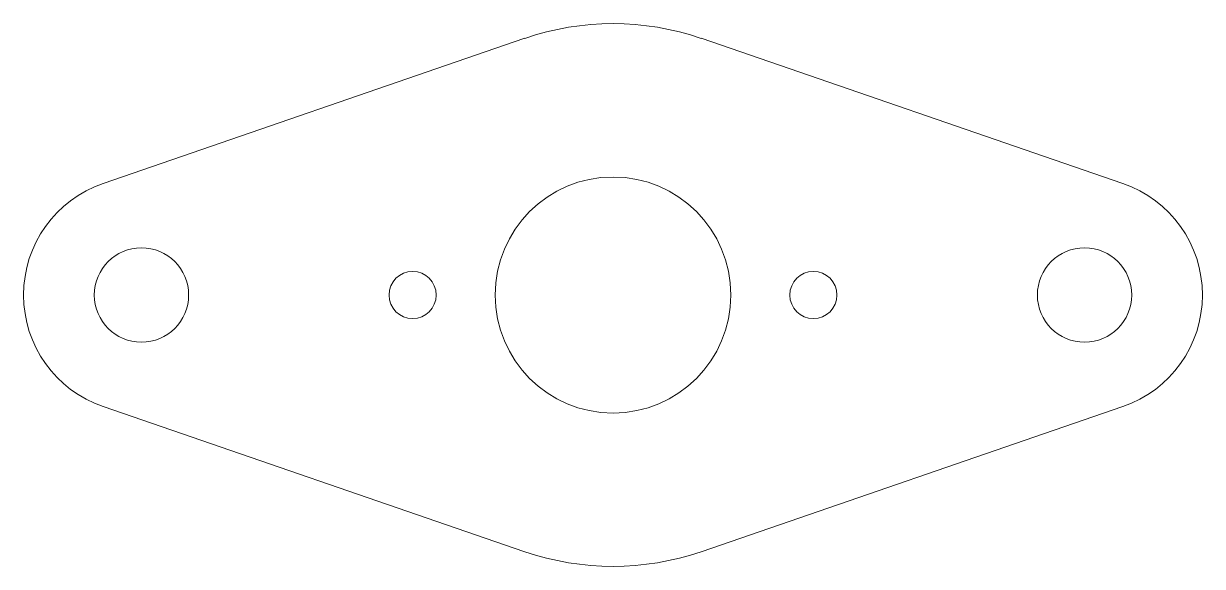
# Model space of a CAD drawing. Header units: millimetres. Extents: x 2.7 to 52.7, y 4.3 to 27.3.
import ezdxf

# ---------------------------------------------------------------- set-up
doc = ezdxf.new("R2010")
doc.units = ezdxf.units.MM

msp = doc.modelspace()

# ---------------------------------------------------------------- linework, layer by layer
at = {"color": 7, "linetype": 'Continuous', "lineweight": 15}
for p, q in [((24.004, 26.635), (6.117, 20.488)), ((49.367, 20.488), (31.479, 26.635)), ((6.117, 11.031), (24.004, 4.883)), ((31.479, 4.883), (49.367, 11.031))]:
    msp.add_line(p, q, dxfattribs=at)
for centre, radius in [((27.742, 15.759), 5), ((7.742, 15.759), 2), ((47.742, 15.759), 2), ((19.242, 15.759), 1), ((36.242, 15.759), 1)]:
    msp.add_circle(centre, radius, dxfattribs=at)
for centre, radius, start, end in [((27.742, 15.759), 11.5, 71.0344, 108.9656), ((7.742, 15.759), 5, 108.9656, 251.0344), ((47.742, 15.759), 5, 288.9656, 71.0344), ((27.742, 15.759), 11.5, 251.0344, 288.9656)]:
    msp.add_arc(centre, radius, start, end, dxfattribs=at)

doc.saveas('drawing.dxf')
